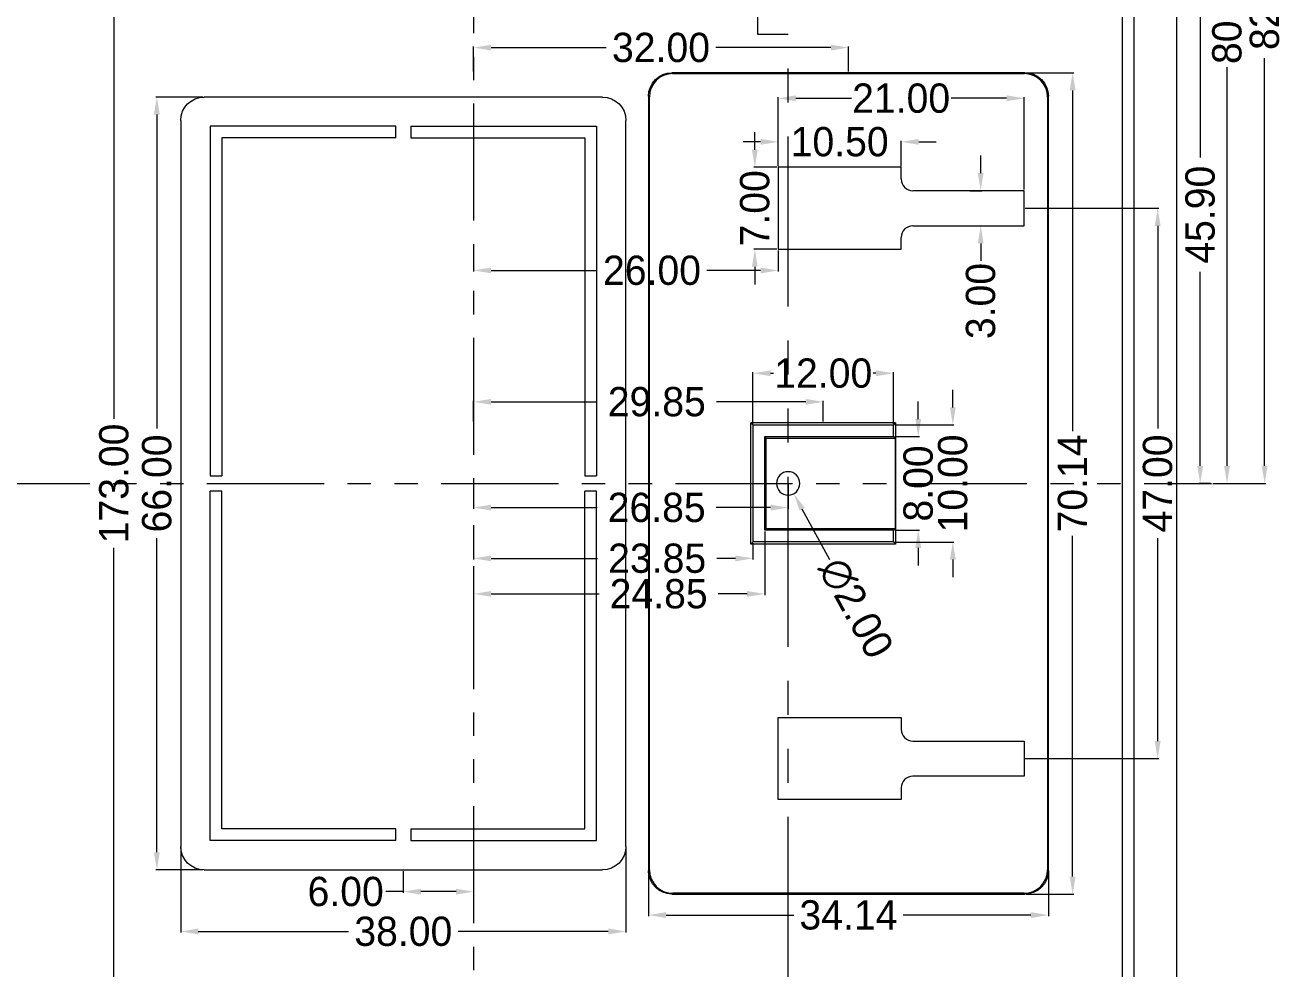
# Model space of a CAD drawing. Extents: x 18 to 718, y 389 to 747.
# Drawn here: x 425.5 to 533, y 574.2 to 654.8 of the extents above; entities that cross this region are included whole.
import ezdxf

# ---------------------------------------------------------------- set-up
doc = ezdxf.new("R2010")
doc.units = 0
doc.header["$MEASUREMENT"] = 0
doc.linetypes.add('PHANTOM', pattern=[2.5, 1.25, -0.25, 0.25, -0.25, 0.25, -0.25])
doc.layers.add('10', color=7, linetype='Continuous')
doc.layers.add('20', color=7, linetype='Continuous')
doc.dimstyles.new('1', dxfattribs={"dimtxt": 2.5, "dimasz": 1.5, "dimexe": 0.1, "dimexo": 0.1, "dimgap": 0.09, "dimtad": 0, "dimzin": 0, "dimdsep": 46, "dimtxsty": 'Standard', "dimcen": 0, "dimclrd": 4, "dimclre": 4, "dimclrt": 3, "dimadec": 1, "dimazin": 0, "dimtfac": 1, "dimtofl": 0, "dimtmove": 0, "dimatfit": 3, "dimfxl": 0, "dimtolj": 1, "dimtzin": 0, "dimlwd": 9, "dimlwe": 9, "dimarcsym": 0})

# ---------------------------------------------------------------- blocks, each defined once
blk = doc.blocks.new('*D227')
at = {"color": 4, "linetype": 'Continuous', "lineweight": 9}
for p, q in [((457.83, 582.54), (457.83, 580.68)), ((463.83, 582.54), (463.83, 580.68)), ((457.83, 580.78), (456.33, 580.78)), ((462.33, 580.78), (459.33, 580.78))]:
    blk.add_line(p, q, dxfattribs=at)
for points in [[(459.33, 581.03), (459.33, 580.53), (457.83, 580.78)], [(462.33, 581.03), (462.33, 580.53), (463.83, 580.78)]]:
    blk.add_solid(points, dxfattribs=at)
at = {"layer": 'Defpoints', "color": 0, "linetype": 'Continuous', "lineweight": 9}
for p in [(457.83, 582.64), (463.83, 582.64), (457.83, 580.78)]:
    blk.add_point(p, dxfattribs=at)
at = {"color": 3, "linetype": 'Continuous', "lineweight": 9, "insert": (452.91, 580.78), "char_height": 2.5, "attachment_point": 5}
blk.add_mtext('\\A1;6.00', dxfattribs=at)
blk = doc.blocks.new('*D229')
at = {"color": 4, "linetype": 'Continuous', "lineweight": 9}
for p, q in [((438.83, 584.54), (438.83, 577.28)), ((476.83, 584.54), (476.83, 577.28)), ((440.33, 577.38), (453.16, 577.38)), ((475.33, 577.38), (462.51, 577.38))]:
    blk.add_line(p, q, dxfattribs=at)
for points in [[(440.33, 577.63), (440.33, 577.13), (438.83, 577.38)], [(475.33, 577.63), (475.33, 577.13), (476.83, 577.38)]]:
    blk.add_solid(points, dxfattribs=at)
at = {"layer": 'Defpoints', "color": 0, "linetype": 'Continuous', "lineweight": 9}
for p in [(438.83, 584.64), (476.83, 584.64), (476.83, 577.38)]:
    blk.add_point(p, dxfattribs=at)
at = {"color": 3, "linetype": 'Continuous', "lineweight": 9, "insert": (457.83, 577.38), "char_height": 2.5, "attachment_point": 5}
blk.add_mtext('\\A1;38.00', dxfattribs=at)
blk = doc.blocks.new('*D230')
at = {"color": 4, "linetype": 'Continuous', "lineweight": 9}
for p, q in [((440.73, 648.64), (436.69, 648.64)), ((436.79, 647.14), (436.79, 620.32)), ((436.79, 584.14), (436.79, 610.97)), ((440.73, 582.64), (436.69, 582.64))]:
    blk.add_line(p, q, dxfattribs=at)
for points in [[(436.54, 647.14), (437.04, 647.14), (436.79, 648.64)], [(436.54, 584.14), (437.04, 584.14), (436.79, 582.64)]]:
    blk.add_solid(points, dxfattribs=at)
at = {"layer": 'Defpoints', "color": 0, "linetype": 'Continuous', "lineweight": 9}
for p in [(436.79, 648.64), (440.83, 648.64), (440.83, 582.64)]:
    blk.add_point(p, dxfattribs=at)
at = {"color": 3, "linetype": 'Continuous', "lineweight": 9, "insert": (436.79, 615.64), "char_height": 2.5, "attachment_point": 5, "rotation": 90}
blk.add_mtext('\\A1;66.00', dxfattribs=at)
blk = doc.blocks.new('*D231')
at = {"color": 4, "linetype": 'Continuous', "lineweight": 9}
for p, q in [((463.83, 650.81), (463.83, 652.96)), ((465.33, 652.86), (475.16, 652.86)), ((494.33, 652.86), (484.51, 652.86)), ((495.83, 650.81), (495.83, 652.96))]:
    blk.add_line(p, q, dxfattribs=at)
for points in [[(465.33, 653.11), (465.33, 652.61), (463.83, 652.86)], [(494.33, 653.11), (494.33, 652.61), (495.83, 652.86)]]:
    blk.add_solid(points, dxfattribs=at)
at = {"layer": 'Defpoints', "color": 0, "linetype": 'Continuous', "lineweight": 9}
for p in [(463.83, 652.86), (463.83, 650.71), (495.83, 650.71)]:
    blk.add_point(p, dxfattribs=at)
at = {"color": 3, "linetype": 'Continuous', "lineweight": 9, "insert": (479.83, 652.86), "char_height": 2.5, "attachment_point": 5}
blk.add_mtext('\\A1;32.00', dxfattribs=at)
blk = doc.blocks.new('*D232')
at = {"color": 4, "linetype": 'Continuous', "lineweight": 9}
for p, q in [((511.01, 650.71), (515.07, 650.71)), ((514.97, 649.21), (514.97, 620.11)), ((514.97, 582.07), (514.97, 611.18)), ((511.01, 580.57), (515.07, 580.57))]:
    blk.add_line(p, q, dxfattribs=at)
for points in [[(514.72, 649.21), (515.22, 649.21), (514.97, 650.71)], [(514.72, 582.07), (515.22, 582.07), (514.97, 580.57)]]:
    blk.add_solid(points, dxfattribs=at)
at = {"layer": 'Defpoints', "color": 0, "linetype": 'Continuous', "lineweight": 9}
for p in [(510.91, 650.71), (510.91, 580.57), (514.97, 580.57)]:
    blk.add_point(p, dxfattribs=at)
at = {"color": 3, "linetype": 'Continuous', "lineweight": 9, "insert": (514.97, 615.64), "char_height": 2.5, "attachment_point": 5, "rotation": 90}
blk.add_mtext('\\A1;70.14', dxfattribs=at)
blk = doc.blocks.new('*D233')
at = {"color": 4, "linetype": 'Continuous', "lineweight": 9}
for p, q in [((478.76, 582.47), (478.76, 578.68)), ((512.9, 582.47), (512.9, 578.68)), ((480.26, 578.78), (491.16, 578.78)), ((511.4, 578.78), (500.51, 578.78))]:
    blk.add_line(p, q, dxfattribs=at)
for points in [[(480.26, 579.03), (480.26, 578.53), (478.76, 578.78)], [(511.4, 579.03), (511.4, 578.53), (512.9, 578.78)]]:
    blk.add_solid(points, dxfattribs=at)
at = {"layer": 'Defpoints', "color": 0, "linetype": 'Continuous', "lineweight": 9}
for p in [(478.76, 582.57), (512.9, 582.57), (512.9, 578.78)]:
    blk.add_point(p, dxfattribs=at)
at = {"color": 3, "linetype": 'Continuous', "lineweight": 9, "insert": (495.83, 578.78), "char_height": 2.5, "attachment_point": 5}
blk.add_mtext('\\A1;34.14', dxfattribs=at)
blk = doc.blocks.new('*D234')
at = {"color": 4, "linetype": 'Continuous', "lineweight": 9}
for p, q in [((488.33, 644.81), (486.83, 644.81)), ((489.83, 642.74), (489.83, 644.91)), ((500.33, 642.74), (500.33, 644.91)), ((501.83, 644.81), (503.33, 644.81))]:
    blk.add_line(p, q, dxfattribs=at)
for points in [[(488.33, 645.06), (488.33, 644.56), (489.83, 644.81)], [(501.83, 645.06), (501.83, 644.56), (500.33, 644.81)]]:
    blk.add_solid(points, dxfattribs=at)
at = {"layer": 'Defpoints', "color": 0, "linetype": 'Continuous', "lineweight": 9}
for p in [(500.33, 644.81), (489.83, 642.64), (500.33, 642.64)]:
    blk.add_point(p, dxfattribs=at)
at = {"color": 3, "linetype": 'Continuous', "lineweight": 9, "insert": (495.08, 644.81), "char_height": 2.5, "attachment_point": 5}
blk.add_mtext('\\A1;10.50', dxfattribs=at)
blk = doc.blocks.new('*D235')
at = {"color": 4, "linetype": 'Continuous', "lineweight": 9}
for p, q in [((489.83, 642.74), (489.83, 648.63)), ((491.33, 648.53), (496.08, 648.53)), ((509.33, 648.53), (504.59, 648.53)), ((510.83, 640.74), (510.83, 648.63))]:
    blk.add_line(p, q, dxfattribs=at)
for points in [[(491.33, 648.78), (491.33, 648.28), (489.83, 648.53)], [(509.33, 648.78), (509.33, 648.28), (510.83, 648.53)]]:
    blk.add_solid(points, dxfattribs=at)
at = {"layer": 'Defpoints', "color": 0, "linetype": 'Continuous', "lineweight": 9}
for p in [(510.83, 648.53), (489.83, 642.64), (510.83, 640.64)]:
    blk.add_point(p, dxfattribs=at)
at = {"color": 3, "linetype": 'Continuous', "lineweight": 9, "insert": (500.33, 648.53), "char_height": 2.5, "attachment_point": 5}
blk.add_mtext('\\A1;21.00', dxfattribs=at)
blk = doc.blocks.new('*D236')
at = {"color": 4, "linetype": 'Continuous', "lineweight": 9}
for p, q in [((487.84, 644.14), (487.84, 645.64)), ((489.73, 642.64), (487.74, 642.64)), ((489.73, 635.64), (487.74, 635.64)), ((487.84, 634.14), (487.84, 632.64))]:
    blk.add_line(p, q, dxfattribs=at)
for points in [[(487.59, 644.14), (488.09, 644.14), (487.84, 642.64)], [(487.59, 634.14), (488.09, 634.14), (487.84, 635.64)]]:
    blk.add_solid(points, dxfattribs=at)
at = {"layer": 'Defpoints', "color": 0, "linetype": 'Continuous', "lineweight": 9}
for p in [(489.83, 642.64), (487.84, 635.64), (489.83, 635.64)]:
    blk.add_point(p, dxfattribs=at)
at = {"color": 3, "linetype": 'Continuous', "lineweight": 9, "insert": (487.84, 639.14), "char_height": 2.5, "attachment_point": 5, "rotation": 90}
blk.add_mtext('\\A1;7.00', dxfattribs=at)
blk = doc.blocks.new('*D237')
at = {"color": 4, "linetype": 'Continuous', "lineweight": 9}
for p, q in [((507.12, 642.14), (507.12, 643.64)), ((506.18, 640.64), (507.22, 640.64)), ((506.18, 637.64), (507.22, 637.64)), ((507.12, 636.14), (507.12, 634.64))]:
    blk.add_line(p, q, dxfattribs=at)
for points in [[(506.87, 642.14), (507.37, 642.14), (507.12, 640.64)], [(506.87, 636.14), (507.37, 636.14), (507.12, 637.64)]]:
    blk.add_solid(points, dxfattribs=at)
at = {"layer": 'Defpoints', "color": 0, "linetype": 'Continuous', "lineweight": 9}
for p in [(506.08, 640.64), (506.08, 637.64), (507.12, 637.64)]:
    blk.add_point(p, dxfattribs=at)
at = {"color": 3, "linetype": 'Continuous', "lineweight": 9, "insert": (507.12, 631.22), "char_height": 2.5, "attachment_point": 5, "rotation": 90}
blk.add_mtext('\\A1;3.00', dxfattribs=at)
blk = doc.blocks.new('*D238')
at = {"color": 4, "linetype": 'Continuous', "lineweight": 9}
for p, q in [((463.83, 620.92), (463.83, 622.71)), ((465.33, 622.61), (474.38, 622.61)), ((492.18, 622.61), (484.56, 622.61)), ((493.68, 620.92), (493.68, 622.71))]:
    blk.add_line(p, q, dxfattribs=at)
for points in [[(465.33, 622.86), (465.33, 622.36), (463.83, 622.61)], [(492.18, 622.86), (492.18, 622.36), (493.68, 622.61)]]:
    blk.add_solid(points, dxfattribs=at)
at = {"layer": 'Defpoints', "color": 0, "linetype": 'Continuous', "lineweight": 9}
for p in [(463.83, 622.61), (463.83, 620.82), (493.68, 620.82)]:
    blk.add_point(p, dxfattribs=at)
at = {"color": 3, "linetype": 'Continuous', "lineweight": 9, "insert": (479.47, 622.61), "char_height": 2.5, "attachment_point": 5}
blk.add_mtext('\\A1;29.85', dxfattribs=at)
blk = doc.blocks.new('*D239')
at = {"color": 4, "linetype": 'Continuous', "lineweight": 9}
for p, q in [((501.79, 621.14), (501.79, 622.64)), ((499.78, 619.64), (501.89, 619.64)), ((499.78, 611.64), (501.89, 611.64)), ((501.79, 610.14), (501.79, 608.64))]:
    blk.add_line(p, q, dxfattribs=at)
for points in [[(501.54, 621.14), (502.04, 621.14), (501.79, 619.64)], [(501.54, 610.14), (502.04, 610.14), (501.79, 611.64)]]:
    blk.add_solid(points, dxfattribs=at)
at = {"layer": 'Defpoints', "color": 0, "linetype": 'Continuous', "lineweight": 9}
for p in [(499.68, 619.64), (499.68, 611.64), (501.79, 611.64)]:
    blk.add_point(p, dxfattribs=at)
at = {"color": 3, "linetype": 'Continuous', "lineweight": 9, "insert": (501.79, 615.64), "char_height": 2.5, "attachment_point": 5, "rotation": 90}
blk.add_mtext('\\A1;8.00', dxfattribs=at)
blk = doc.blocks.new('*D240')
at = {"color": 4, "linetype": 'Continuous', "lineweight": 9}
for p, q in [((504.74, 622.14), (504.74, 623.64)), ((499.78, 620.64), (504.84, 620.64)), ((499.78, 610.64), (504.84, 610.64)), ((504.74, 609.14), (504.74, 607.64))]:
    blk.add_line(p, q, dxfattribs=at)
for points in [[(504.49, 622.14), (504.99, 622.14), (504.74, 620.64)], [(504.49, 609.14), (504.99, 609.14), (504.74, 610.64)]]:
    blk.add_solid(points, dxfattribs=at)
at = {"layer": 'Defpoints', "color": 0, "linetype": 'Continuous', "lineweight": 9}
for p in [(499.68, 620.64), (504.74, 620.64), (499.68, 610.64)]:
    blk.add_point(p, dxfattribs=at)
at = {"color": 3, "linetype": 'Continuous', "lineweight": 9, "insert": (504.74, 615.64), "char_height": 2.5, "attachment_point": 5, "rotation": 90}
blk.add_mtext('\\A1;10.00', dxfattribs=at)
blk = doc.blocks.new('*D241')
at = {"color": 4, "linetype": 'Continuous', "lineweight": 9}
for p, q in [((463.83, 610.54), (463.83, 609.14)), ((487.68, 610.54), (487.68, 609.14)), ((465.33, 609.24), (474.41, 609.24)), ((486.18, 609.24), (484.59, 609.24))]:
    blk.add_line(p, q, dxfattribs=at)
for points in [[(465.33, 609.49), (465.33, 608.99), (463.83, 609.24)], [(486.18, 609.49), (486.18, 608.99), (487.68, 609.24)]]:
    blk.add_solid(points, dxfattribs=at)
at = {"layer": 'Defpoints', "color": 0, "linetype": 'Continuous', "lineweight": 9}
for p in [(463.83, 610.64), (487.68, 610.64), (463.83, 609.24)]:
    blk.add_point(p, dxfattribs=at)
at = {"color": 3, "linetype": 'Continuous', "lineweight": 9, "insert": (479.5, 609.24), "char_height": 2.5, "attachment_point": 5}
blk.add_mtext('\\A1;23.85', dxfattribs=at)
blk = doc.blocks.new('*D242')
at = {"color": 4, "linetype": 'Continuous', "lineweight": 9}
for p, q in [((488.68, 611.54), (488.68, 606.11)), ((463.83, 608.57), (463.83, 606.11)), ((465.33, 606.21), (474.54, 606.21)), ((487.18, 606.21), (484.72, 606.21))]:
    blk.add_line(p, q, dxfattribs=at)
for points in [[(465.33, 606.46), (465.33, 605.96), (463.83, 606.21)], [(487.18, 606.46), (487.18, 605.96), (488.68, 606.21)]]:
    blk.add_solid(points, dxfattribs=at)
at = {"layer": 'Defpoints', "color": 0, "linetype": 'Continuous', "lineweight": 9}
for p in [(488.68, 611.64), (463.83, 608.67), (463.83, 606.21)]:
    blk.add_point(p, dxfattribs=at)
at = {"color": 3, "linetype": 'Continuous', "lineweight": 9, "insert": (479.63, 606.21), "char_height": 2.5, "attachment_point": 5}
blk.add_mtext('\\A1;24.85', dxfattribs=at)
blk = doc.blocks.new('*D243')
at = {"color": 4, "linetype": 'Continuous', "lineweight": 9}
for p, q in [((463.83, 616.04), (463.83, 613.48)), ((490.68, 615.54), (490.68, 613.48)), ((465.33, 613.58), (474.37, 613.58)), ((489.18, 613.58), (484.55, 613.58))]:
    blk.add_line(p, q, dxfattribs=at)
for points in [[(465.33, 613.83), (465.33, 613.33), (463.83, 613.58)], [(489.18, 613.83), (489.18, 613.33), (490.68, 613.58)]]:
    blk.add_solid(points, dxfattribs=at)
at = {"layer": 'Defpoints', "color": 0, "linetype": 'Continuous', "lineweight": 9}
for p in [(463.83, 616.14), (490.68, 615.64), (463.83, 613.58)]:
    blk.add_point(p, dxfattribs=at)
at = {"color": 3, "linetype": 'Continuous', "lineweight": 9, "insert": (479.46, 613.58), "char_height": 2.5, "attachment_point": 5}
blk.add_mtext('\\A1;26.85', dxfattribs=at)
blk = doc.blocks.new('*D244')
at = {"color": 4, "linetype": 'Continuous', "lineweight": 9}
for p, q in [((487.68, 620.74), (487.68, 625.15)), ((489.18, 625.05), (489.43, 625.05)), ((498.18, 625.05), (497.94, 625.05)), ((499.68, 620.74), (499.68, 625.15))]:
    blk.add_line(p, q, dxfattribs=at)
for points in [[(489.18, 625.3), (489.18, 624.8), (487.68, 625.05)], [(498.18, 625.3), (498.18, 624.8), (499.68, 625.05)]]:
    blk.add_solid(points, dxfattribs=at)
at = {"layer": 'Defpoints', "color": 0, "linetype": 'Continuous', "lineweight": 9}
for p in [(487.68, 625.05), (487.68, 620.64), (499.68, 620.64)]:
    blk.add_point(p, dxfattribs=at)
at = {"color": 3, "linetype": 'Continuous', "lineweight": 9, "insert": (493.68, 625.05), "char_height": 2.5, "attachment_point": 5}
blk.add_mtext('\\A1;12.00', dxfattribs=at)
blk = doc.blocks.new('*D245')
at = {"color": 4, "linetype": 'Continuous', "lineweight": 9}
blk.add_line((494.24, 609.11), (491.88, 613.45), dxfattribs=at)
blk.add_solid([(492.1, 613.56), (491.66, 613.33), (491.16, 614.76)], dxfattribs=at)
at = {"layer": 'Defpoints', "color": 0, "linetype": 'Continuous', "lineweight": 9}
for p in [(490.21, 616.52), (491.16, 614.76)]:
    blk.add_point(p, dxfattribs=at)
at = {"color": 3, "linetype": 'Continuous', "lineweight": 9, "insert": (496.47, 605), "char_height": 2.5, "attachment_point": 5, "rotation": 298.5215}
blk.add_mtext('\\A1;∅2.00', dxfattribs=at)
blk = doc.blocks.new('*D246')
at = {"color": 4, "linetype": 'Continuous', "lineweight": 9}
for p, q in [((510.93, 639.14), (522.33, 639.14)), ((522.23, 637.64), (522.23, 620.32)), ((522.23, 593.64), (522.23, 610.97)), ((510.93, 592.14), (522.33, 592.14))]:
    blk.add_line(p, q, dxfattribs=at)
for points in [[(521.98, 637.64), (522.48, 637.64), (522.23, 639.14)], [(521.98, 593.64), (522.48, 593.64), (522.23, 592.14)]]:
    blk.add_solid(points, dxfattribs=at)
at = {"layer": 'Defpoints', "color": 0, "linetype": 'Continuous', "lineweight": 9}
for p in [(510.83, 639.14), (522.23, 639.14), (510.83, 592.14)]:
    blk.add_point(p, dxfattribs=at)
at = {"color": 3, "linetype": 'Continuous', "lineweight": 9, "insert": (522.23, 615.64), "char_height": 2.5, "attachment_point": 5, "rotation": 90}
blk.add_mtext('\\A1;47.00', dxfattribs=at)
blk = doc.blocks.new('*D247')
at = {"color": 4, "linetype": 'Continuous', "lineweight": 9}
for p, q in [((463.83, 635.54), (463.83, 633.73)), ((489.83, 635.54), (489.83, 633.73)), ((465.33, 633.83), (474.39, 633.83)), ((488.33, 633.83), (483.74, 633.83))]:
    blk.add_line(p, q, dxfattribs=at)
for points in [[(465.33, 634.08), (465.33, 633.58), (463.83, 633.83)], [(488.33, 634.08), (488.33, 633.58), (489.83, 633.83)]]:
    blk.add_solid(points, dxfattribs=at)
at = {"layer": 'Defpoints', "color": 0, "linetype": 'Continuous', "lineweight": 9}
for p in [(463.83, 635.64), (489.83, 635.64), (463.83, 633.83)]:
    blk.add_point(p, dxfattribs=at)
at = {"color": 3, "linetype": 'Continuous', "lineweight": 9, "insert": (479.06, 633.83), "char_height": 2.5, "attachment_point": 5}
blk.add_mtext('\\A1;26.00', dxfattribs=at)
blk = doc.blocks.new('*D249')
at = {"color": 4, "linetype": 'Continuous', "lineweight": 9}
for p, q in [((499.03, 661.54), (525.96, 661.54)), ((525.86, 660.04), (525.86, 643.47)), ((525.86, 617.14), (525.86, 633.71)), ((526.74, 615.64), (525.76, 615.64))]:
    blk.add_line(p, q, dxfattribs=at)
for points in [[(525.61, 660.04), (526.11, 660.04), (525.86, 661.54)], [(525.61, 617.14), (526.11, 617.14), (525.86, 615.64)]]:
    blk.add_solid(points, dxfattribs=at)
at = {"layer": 'Defpoints', "color": 0, "linetype": 'Continuous', "lineweight": 9}
for p in [(498.93, 661.54), (525.86, 661.54), (526.84, 615.64)]:
    blk.add_point(p, dxfattribs=at)
at = {"color": 3, "linetype": 'Continuous', "lineweight": 9, "insert": (525.86, 638.59), "char_height": 2.5, "attachment_point": 5, "rotation": 90}
blk.add_mtext('\\A1;45.90', dxfattribs=at)
blk = doc.blocks.new('*D254')
at = {"color": 4, "linetype": 'Continuous', "lineweight": 9}
for p, q in [((499.03, 695.64), (528.25, 695.64)), ((528.15, 694.14), (528.15, 660.11)), ((528.15, 617.14), (528.15, 651.18)), ((526.94, 615.64), (528.25, 615.64))]:
    blk.add_line(p, q, dxfattribs=at)
for points in [[(527.9, 694.14), (528.4, 694.14), (528.15, 695.64)], [(527.9, 617.14), (528.4, 617.14), (528.15, 615.64)]]:
    blk.add_solid(points, dxfattribs=at)
at = {"layer": 'Defpoints', "color": 0, "linetype": 'Continuous', "lineweight": 9}
for p in [(498.93, 695.64), (526.84, 615.64), (528.15, 615.64)]:
    blk.add_point(p, dxfattribs=at)
at = {"color": 3, "linetype": 'Continuous', "lineweight": 9, "insert": (528.15, 655.64), "char_height": 2.5, "attachment_point": 5, "rotation": 90}
blk.add_mtext('\\A1;80.00', dxfattribs=at)
blk = doc.blocks.new('*D255')
at = {"color": 4, "linetype": 'Continuous', "lineweight": 9}
for p, q in [((501.03, 698.04), (531.46, 698.04)), ((531.36, 696.54), (531.36, 661.72)), ((531.36, 617.14), (531.36, 651.96)), ((527.04, 615.64), (531.46, 615.64))]:
    blk.add_line(p, q, dxfattribs=at)
for points in [[(531.11, 696.54), (531.61, 696.54), (531.36, 698.04)], [(531.11, 617.14), (531.61, 617.14), (531.36, 615.64)]]:
    blk.add_solid(points, dxfattribs=at)
at = {"layer": 'Defpoints', "color": 0, "linetype": 'Continuous', "lineweight": 9}
for p in [(500.93, 698.04), (526.94, 615.64), (531.36, 615.64)]:
    blk.add_point(p, dxfattribs=at)
at = {"color": 3, "linetype": 'Continuous', "lineweight": 9, "insert": (531.36, 656.84), "char_height": 2.5, "attachment_point": 5, "rotation": 90}
blk.add_mtext('\\A1;82.40', dxfattribs=at)
blk = doc.blocks.new('*D256')
at = {"color": 4, "linetype": 'Continuous', "lineweight": 9}
for p, q in [((430.77, 702.14), (433.23, 702.14)), ((433.13, 700.64), (433.13, 621.15)), ((433.13, 530.64), (433.13, 610.14)), ((430.77, 529.14), (433.23, 529.14))]:
    blk.add_line(p, q, dxfattribs=at)
for points in [[(432.88, 700.64), (433.38, 700.64), (433.13, 702.14)], [(432.88, 530.64), (433.38, 530.64), (433.13, 529.14)]]:
    blk.add_solid(points, dxfattribs=at)
at = {"layer": 'Defpoints', "color": 0, "linetype": 'Continuous', "lineweight": 9}
for p in [(430.67, 702.14), (433.13, 702.14), (430.67, 529.14)]:
    blk.add_point(p, dxfattribs=at)
at = {"color": 3, "linetype": 'Continuous', "lineweight": 9, "insert": (433.13, 615.64), "char_height": 2.5, "attachment_point": 5, "rotation": 90}
blk.add_mtext('\\A1;173.00', dxfattribs=at)

msp = doc.modelspace()

# ---------------------------------------------------------------- linework, layer by layer
at = {"layer": '10', "color": 1, "linetype": 'PHANTOM', "lineweight": 9, "ltscale": 8}
for p, q in [((463.834, 708.082), (463.834, 524.196)), ((401.066, 615.642), (526.835, 615.642))]:
    msp.add_line(p, q, dxfattribs=at)
at = {"layer": '20', "color": 1, "linetype": 'PHANTOM', "lineweight": 9, "ltscale": 7.665464}
msp.add_line((488.084, 653.991), (488.084, 707.649), dxfattribs=at)
at = {"layer": '20', "color": 7, "linetype": 'Continuous', "lineweight": 9}
for p, q in [((519.222, 535.642), (519.222, 695.642)), ((520.206, 695.642), (520.206, 535.642)), ((523.834, 695.642), (523.834, 535.642)), ((480.763, 650.712), (480.833, 650.642)), ((510.905, 650.712), (480.763, 650.712)), ((480.833, 650.642), (510.835, 650.642)), ((510.835, 650.642), (510.905, 650.712)), ((474.834, 648.642), (440.834, 648.642)), ((478.764, 648.713), (478.764, 582.571)), ((478.834, 648.643), (478.764, 648.713)), ((478.834, 582.641), (478.834, 648.643)), ((512.904, 648.713), (512.834, 648.643)), ((512.834, 648.643), (512.834, 582.641)), ((512.904, 582.571), (512.904, 648.713)), ((438.834, 646.642), (438.834, 584.642)), ((441.334, 646.142), (441.334, 616.291)), ((457.185, 646.142), (441.334, 646.142)), ((457.185, 645.142), (457.185, 646.142)), ((458.483, 646.142), (474.334, 646.142)), ((458.483, 646.142), (458.483, 645.142)), ((474.334, 646.142), (474.334, 616.291)), ((476.834, 584.642), (476.834, 646.642)), ((442.334, 645.142), (442.334, 616.291)), ((457.185, 645.142), (442.334, 645.142)), ((458.483, 645.142), (473.334, 645.142)), ((473.334, 645.142), (473.334, 616.291)), ((500.334, 642.642), (489.834, 642.642)), ((489.834, 642.642), (489.834, 635.642)), ((500.334, 641.642), (500.334, 642.642)), ((510.834, 640.642), (501.334, 640.642)), ((510.834, 637.642), (510.834, 640.642)), ((501.334, 637.642), (510.834, 637.642)), ((500.334, 635.642), (500.334, 636.642)), ((489.834, 635.642), (500.334, 635.642)), ((487.509, 610.467), (487.509, 620.817)), ((499.859, 620.817), (487.509, 620.817)), ((487.509, 620.817), (487.684, 620.642)), ((487.684, 610.642), (487.684, 620.642)), ((487.684, 620.642), (499.684, 620.642)), ((499.684, 620.642), (499.859, 620.817)), ((499.684, 619.642), (499.684, 620.642)), ((499.859, 620.817), (499.859, 610.467)), ((488.684, 619.642), (499.684, 619.642)), ((488.815, 619.511), (488.684, 619.642)), ((488.684, 611.642), (488.684, 619.642)), ((488.815, 619.511), (499.815, 619.511)), ((488.815, 611.773), (488.815, 619.511)), ((499.815, 619.511), (499.684, 619.642)), ((499.815, 619.511), (499.815, 611.773)), ((441.334, 616.291), (442.334, 616.291)), ((473.334, 616.291), (474.334, 616.291)), ((442.334, 614.993), (441.334, 614.993)), ((441.334, 585.142), (441.334, 614.993)), ((442.334, 586.142), (442.334, 614.993)), ((474.334, 614.993), (473.334, 614.993)), ((473.334, 586.142), (473.334, 614.993)), ((474.334, 585.142), (474.334, 614.993)), ((488.815, 611.773), (488.684, 611.642)), ((499.684, 611.642), (488.684, 611.642)), ((499.815, 611.773), (488.815, 611.773)), ((499.815, 611.773), (499.684, 611.642)), ((499.684, 610.642), (499.684, 611.642)), ((487.509, 610.467), (487.684, 610.642)), ((499.859, 610.467), (487.509, 610.467)), ((499.684, 610.642), (487.684, 610.642)), ((499.684, 610.642), (499.859, 610.467)), ((489.834, 595.642), (500.334, 595.642)), ((489.834, 588.642), (489.834, 595.642)), ((500.334, 595.642), (500.334, 594.642)), ((501.334, 593.642), (510.834, 593.642)), ((510.834, 593.642), (510.834, 590.642)), ((510.834, 590.642), (501.334, 590.642)), ((500.334, 589.642), (500.334, 588.642)), ((500.334, 588.642), (489.834, 588.642)), ((457.185, 586.142), (442.334, 586.142)), ((457.185, 585.142), (457.185, 586.142)), ((458.483, 586.142), (473.334, 586.142)), ((458.483, 586.142), (458.483, 585.142)), ((457.185, 585.142), (441.334, 585.142)), ((458.483, 585.142), (474.334, 585.142)), ((440.834, 582.642), (474.834, 582.642)), ((478.764, 582.571), (478.834, 582.641)), ((512.834, 582.641), (512.904, 582.571)), ((480.833, 580.642), (480.763, 580.572)), ((480.763, 580.572), (510.905, 580.572)), ((510.835, 580.642), (480.833, 580.642)), ((510.905, 580.572), (510.835, 580.642))]:
    msp.add_line(p, q, dxfattribs=at)
at = {"layer": '20', "color": 1, "linetype": 'Continuous', "lineweight": 9}
msp.add_line((490.684, 653.991), (488.084, 653.991), dxfattribs=at)
at = {"layer": '20', "color": 1, "linetype": 'PHANTOM', "lineweight": 9, "ltscale": 11.622039}
msp.add_line((490.684, 572.637), (490.684, 653.991), dxfattribs=at)
at = {"layer": '20', "color": 7, "linetype": 'Continuous', "lineweight": 9, "extrusion": (0, 0, -1)}
msp.add_circle((-490.684, 615.642), 1, dxfattribs=at)
for centre, start, end in [((-440.834, 646.642), 0, 90), ((-474.834, 646.642), 90, 180), ((-440.834, 584.642), 270, 0), ((-474.834, 584.642), 180, 270)]:
    msp.add_arc(centre, 2, start, end, dxfattribs=at)
at = {"layer": '20', "color": 7, "linetype": 'Continuous', "lineweight": 9}
for centre, start, end in [((501.334, 641.642), 180, 270), ((501.334, 636.642), 90, 180), ((501.334, 594.642), 180, 270), ((501.334, 589.642), 90, 180)]:
    msp.add_arc(centre, 1, start, end, dxfattribs=at)
at = {"layer": '20', "color": 7, "linetype": 'Continuous', "lineweight": 9, "extrusion": (0, 0, -1)}
for centre, major_axis in [((480.765, 648.711), (-1.416, 1.416)), ((510.903, 648.711), (1.416, 1.416)), ((480.765, 582.573), (-1.416, -1.416)), ((510.903, 582.573), (1.416, -1.416))]:
    msp.add_ellipse(centre, major_axis=major_axis, ratio=0.9987828, start_param=5.4983961, end_param=7.0679745, dxfattribs=at)
at = {"layer": '20', "color": 7, "linetype": 'Continuous', "lineweight": 9}
for centre, major_axis in [((480.835, 648.641), (-1.416, 1.416)), ((510.833, 648.641), (1.416, 1.416)), ((480.835, 582.643), (-1.416, -1.416)), ((510.833, 582.643), (1.416, -1.416))]:
    msp.add_ellipse(centre, major_axis=major_axis, ratio=0.9987828, start_param=5.4983961, end_param=7.0679745, dxfattribs=at)

# ---------------------------------------------------------------- dimensions: what is measured, and where the dimension line sits
at = {"color": 7, "linetype": 'Continuous', "lineweight": 9}
for base, p1, p2, picture, middle in [((433.128, 702.142), (430.667, 529.142), (430.667, 702.142), '*D256', (433.128, 615.642)), ((531.358, 615.642), (500.934, 698.042), (526.935, 615.642), '*D255', (531.358, 656.842)), ((528.152, 615.642), (498.934, 695.642), (526.835, 615.642), '*D254', (528.152, 655.642)), ((525.859, 661.542), (526.835, 615.642), (498.934, 661.542), '*D249', (525.859, 638.592)), ((514.968, 580.572), (510.905, 650.712), (510.905, 580.572), '*D232', (514.968, 615.642)), ((436.791, 648.642), (440.834, 582.642), (440.834, 648.642), '*D230', (436.791, 615.642)), ((487.842, 635.642), (489.834, 642.642), (489.834, 635.642), '*D236', (487.842, 639.142)), ((507.122, 637.642), (506.084, 640.642), (506.084, 637.642), '*D237', (507.122, 631.219)), ((522.226, 639.142), (510.834, 592.142), (510.834, 639.142), '*D246', (522.226, 615.642)), ((504.743, 620.642), (499.684, 610.642), (499.684, 620.642), '*D240', (504.743, 615.642)), ((501.786, 611.642), (499.684, 619.642), (499.684, 611.642), '*D239', (501.786, 615.642))]:
    dim = msp.add_linear_dim(base=base, p1=p1, p2=p2, angle=90, dimstyle='1', dxfattribs=at)
    dim.commit()
    dim.dimension.update_dxf_attribs({"geometry": picture, "text_midpoint": middle})
for base, p1, p2, picture, middle in [((463.834, 652.857), (495.834, 650.712), (463.834, 650.712), '*D231', (479.834, 652.857)), ((510.834, 648.533), (489.834, 642.642), (510.834, 640.642), '*D235', (500.334, 648.533)), ((500.334, 644.814), (489.834, 642.642), (500.334, 642.642), '*D234', (495.084, 644.814)), ((487.684, 625.051), (499.684, 620.642), (487.684, 620.642), '*D244', (493.684, 625.051)), ((476.834, 577.384), (438.834, 584.642), (476.834, 584.642), '*D229', (457.834, 577.384)), ((457.834, 580.779), (463.834, 582.642), (457.834, 582.642), '*D227', (452.911, 580.779)), ((512.904, 578.775), (478.764, 582.571), (512.904, 582.571), '*D233', (495.834, 578.775))]:
    dim = msp.add_linear_dim(base=base, p1=p1, p2=p2, dimstyle='1', dxfattribs=at)
    dim.commit()
    dim.dimension.update_dxf_attribs({"geometry": picture, "text_midpoint": middle})
for base, p1, p2, picture, middle in [((463.834, 633.835), (489.834, 635.642), (463.834, 635.642), '*D247', (479.062, 633.835)), ((463.834, 622.614), (493.684, 620.817), (463.834, 620.817), '*D238', (479.47, 622.614)), ((463.834, 613.58), (490.684, 615.642), (463.834, 616.139), '*D243', (479.458, 613.58)), ((463.834, 606.212), (488.684, 611.642), (463.834, 608.671), '*D242', (479.634, 606.212)), ((463.834, 609.239), (487.684, 610.642), (463.834, 610.642), '*D241', (479.497, 609.239))]:
    dim = msp.add_linear_dim(base=base, p1=p1, p2=p2, dimstyle='1', dxfattribs=at)
    dim.commit()
    dim.dimension.update_dxf_attribs({"geometry": picture, "text_midpoint": middle, "dimtype": 160})
dim = msp.add_diameter_dim_2p(p1=(490.207, 616.521), p2=(491.161, 614.763), dimstyle='1', dxfattribs=at)
dim.commit()
dim.dimension.update_dxf_attribs({"geometry": '*D245', "text_midpoint": (496.467, 605.001), "dimtype": 163})

doc.saveas('drawing.dxf')
